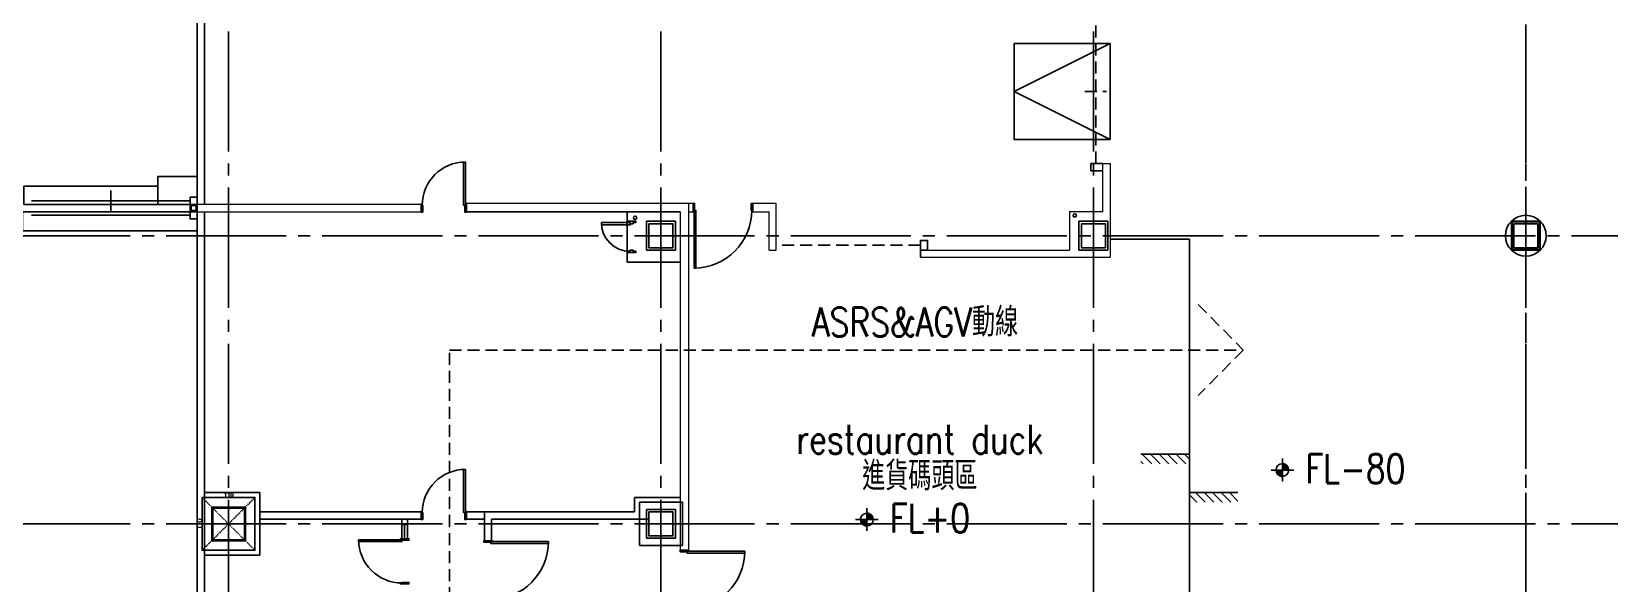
# Model space of a CAD drawing. Header units: millimetres. Extents: x -25195 to 195597, y 6477 to 112111.
# Drawn here: x 23050 to 26334, y 12626 to 13775 of the extents above; entities that cross this region are included whole.
import ezdxf
from ezdxf.enums import TextEntityAlignment as Align

# ---------------------------------------------------------------- set-up
doc = ezdxf.new("R2010")
doc.units = ezdxf.units.MM
doc.header["$LTSCALE"] = 100
doc.linetypes.add('X-N-FAB-L10$0$COL-CEN-LIN', pattern=[3.25, 2.5, -0.25, 0.25, -0.25])
doc.linetypes.add('X-N-FAB-L10$0$HIDDEN', pattern=[0.375, 0.25, -0.125])
for name, color, linetype in [('0-XREF', 7, 'Continuous'), ('X-N-FAB-L10$0$0-MD', 8, 'Continuous'), ('X-N-FAB-L10$0$0-ND', 8, 'Continuous'), ('X-N-FAB-L10$0$08', 8, 'Continuous'), ('X-N-FAB-L10$0$200K新增範圍', 8, 'Continuous'), ('X-N-FAB-L10$0$A-WALL-IN', 8, 'Continuous'), ('X-N-FAB-L10$0$A-Window(PH1)', 8, 'Continuous'), ('X-N-FAB-L10$0$BEAM', 8, 'Continuous'), ('X-N-FAB-L10$0$BLOCK', 8, 'Continuous'), ('X-N-FAB-L10$0$CCL', 8, 'X-N-FAB-L10$0$COL-CEN-LIN'), ('X-N-FAB-L10$0$COL', 8, 'Continuous'), ('X-N-FAB-L10$0$COL-S', 8, 'Continuous'), ('X-N-FAB-L10$0$DOOR', 8, 'Continuous'), ('X-N-FAB-L10$0$TXT-CODE', 8, 'Continuous')]:
    doc.layers.add(name, color=color, linetype=linetype)
doc.styles.add('X-N-FAB-L10$0$CHINA', font='simplex.shx', dxfattribs={"width": 0.75, "bigfont": 'chineset.shx'})
doc.styles.add('X-N-FAB-L10$0$DIM', font='simplex.shx', dxfattribs={"width": 0.67, "bigfont": 'chineset.shx'})
doc.styles.add('X-N-FAB-L10$0$ROMS', font='ROMANS', dxfattribs={"bigfont": 'EXTFONT'})
doc.dimstyles.new('X-N-FAB-L10$0$JJP_005_defpoint', dxfattribs={"dimtxt": 20, "dimasz": 0.5, "dimexe": 0.5, "dimexo": 0.5, "dimgap": 0.5, "dimtad": 1, "dimdsep": 46, "dimtxsty": 'X-N-FAB-L10$0$DIM', "dimblk": 'X-N-FAB-L10$0$_None', "dimcen": 10, "dimclrd": 256, "dimclre": 256, "dimclrt": 256, "dimadec": 0, "dimazin": 0, "dimtfac": 1, "dimtix": 1, "dimtmove": 2, "dimatfit": 3, "dimldrblk": 'X-N-FAB-L10$0$_None', "dimfxl": 0.5, "dimtolj": 1, "dimtzin": 0, "dimarcsym": 0})

# ---------------------------------------------------------------- blocks, each defined once
blk = doc.blocks.new('X-N-FAB-L10$0$X-NFAB-UPS_L10$0$A$C65aec59f')
at = {"lineweight": 0}
for p, q in [((0, 1200), (-1200, 1200)), ((0, 1250), (20, 1250)), ((0, 1250), (0, 1200)), ((200, 1250), (0, 1250)), ((0, 1250), (20, 1250)), ((0, 1250), (20, 1250)), ((0, 1200), (200, 1200)), ((20, 1250), (180, 1250)), ((20, 1250), (180, 1250)), ((20, 1250), (180, 1250)), ((180, 1250), (200, 1250)), ((180, 1250), (200, 1250)), ((180, 1250), (200, 1250)), ((200, 1200), (200, 1250)), ((0, -1200), (-1200, -1200)), ((200, -1200), (0, -1200)), ((0, -1200), (0, -1250)), ((0, -1250), (20, -1250)), ((0, -1250), (200, -1250)), ((0, -1250), (20, -1250)), ((0, -1250), (20, -1250)), ((20, -1250), (180, -1250)), ((20, -1250), (180, -1250)), ((20, -1250), (180, -1250)), ((180, -1250), (200, -1250)), ((180, -1250), (200, -1250)), ((180, -1250), (200, -1250)), ((200, -1250), (200, -1200))]:
    blk.add_line(p, q, dxfattribs=at)
for centre, major_axis in [((0, 1200), (-849, 849)), ((0, -1200), (849, 849))]:
    blk.add_ellipse(centre, major_axis=major_axis, ratio=1, start_param=0.785398, end_param=2.356194, dxfattribs=at)
blk = doc.blocks.new('X-N-FAB-L10$0$X-NFAB-UPS_L10$0$A$C01469983')
at = {"lineweight": 0}
for p, q in [((-180, 0), (-200, 0)), ((-200, 0), (-200, -50)), ((0, 0), (-200, 0)), ((-180, 0), (-200, 0)), ((-180, 0), (-200, 0)), ((-20, 0), (-180, 0)), ((-20, 0), (-180, 0)), ((-20, 0), (-180, 0)), ((0, 0), (-20, 0)), ((0, 0), (-20, 0)), ((0, 0), (-20, 0)), ((0, -50), (0, 0)), ((-200, -50), (-1300, -50)), ((-200, -50), (0, -50)), ((0, -1150), (-200, -1150)), ((-200, -1150), (-200, -1200)), ((-180, -1200), (-200, -1200)), ((-200, -1200), (0, -1200)), ((-180, -1200), (-200, -1200)), ((-180, -1200), (-200, -1200)), ((-20, -1200), (-180, -1200)), ((-20, -1200), (-180, -1200)), ((-20, -1200), (-180, -1200)), ((0, -1200), (-20, -1200)), ((0, -1200), (-20, -1200)), ((0, -1200), (-20, -1200)), ((0, -1200), (0, -1150))]:
    blk.add_line(p, q, dxfattribs=at)
at = {"lineweight": 0, "flags": 128}
blk.add_lwpolyline([(0, 0), (0, 100)], dxfattribs=at)
at = {"lineweight": 0}
blk.add_ellipse((-200, -50), major_axis=(778, 778), ratio=1, start_param=2.356194, end_param=3.926991, dxfattribs=at)
blk = doc.blocks.new('X-N-FAB-L10$0$no-d')
at = {"layer": 'X-N-FAB-L10$0$0-MD'}
blk.add_circle((0, 0), 30, dxfattribs=at)
at = {"layer": 'X-N-FAB-L10$0$0-ND', "style": 'X-N-FAB-L10$0$CHINA'}
blk.add_attdef('NO', text='', height=25, dxfattribs=at).set_placement((0, 0), align=Align.MIDDLE)
blk = doc.blocks.new('X-N-FAB-L10$0$A$C6f3f2cfb')
at = {"layer": 'X-N-FAB-L10$0$A-Window(PH1)', "insert": (-1499, -478), "char_height": 300, "attachment_point": 1, "style": 'X-N-FAB-L10$0$ROMS'}
blk.add_mtext_dynamic_manual_height_columns('{\\Fromans,bigfont|c136;F120A+\\fPMingLiU|b0|i0|c136|p18;遮煙性}', width=3091.85, gutter_width=750, heights=[0], dxfattribs=at)
blk = doc.blocks.new('X-N-FAB-L10$0$A$C3d27213c')
at = {"layer": 'X-N-FAB-L10$0$200K新增範圍', "color": 8}
for p, q in [((5700, 1702), (5700, 1802)), ((5850, 1702), (5850, 1802)), ((5700, -798), (5700, -8292)), ((5850, -798), (5850, -8142)), ((3050, -5192), (3050, -4292)), ((3200, -5192), (3200, -4292)), ((3050, -6392), (3050, -8142)), ((3200, -6392), (3200, -8292)), ((3050, -8142), (-8297, -8142)), ((5850, -8142), (9553, -8142)), ((5700, -8292), (9553, -8292)), ((1753, -16623), (8253, -16623)), ((9453, -16623), (9553, -16623)), ((1753, -16773), (8253, -16773)), ((9453, -16773), (9553, -16773))]:
    blk.add_line(p, q, dxfattribs=at)
blk.add_lwpolyline([(3200, -6392), (3200, -8292), (-8322, -8292)], dxfattribs=at)
for name, p, xscale, rotation in [('X-N-FAB-L10$0$X-NFAB-UPS_L10$0$A$C65aec59f', (5650, 452), -1, 180), ('X-N-FAB-L10$0$X-NFAB-UPS_L10$0$A$C65aec59f', (4450, -8092), -1.000000000000002, 90), ('X-N-FAB-L10$0$X-NFAB-UPS_L10$0$A$C01469983', (9453, -16623), -1, 270)]:
    blk.add_blockref(name, p, dxfattribs=dict(at, xscale=xscale, rotation=rotation))
at = {"layer": 'X-N-FAB-L10$0$200K新增範圍', "color": 8, "xscale": -1}
blk.add_blockref('X-N-FAB-L10$0$X-NFAB-UPS_L10$0$A$C01469983', (3050, -5192), dxfattribs=at)
at = {"layer": 'X-N-FAB-L10$0$200K新增範圍', "color": 8, "xscale": 13.33333333333333, "yscale": 13.33333333333333, "zscale": 13.33333333333333}
blk.add_blockref('X-N-FAB-L10$0$no-d', (8878, -18398), dxfattribs=at).add_auto_attribs({'NO': 'S2'})
at = {"layer": 'X-N-FAB-L10$0$200K新增範圍', "color": 8}
blk.add_blockref('X-N-FAB-L10$0$A$C6f3f2cfb', (8878, -18398), dxfattribs=at)
blk = doc.blocks.new('*D153')
at = {"layer": 'DefPoints', "lineweight": -2, "transparency": 16777216}
blk.add_line((0, 0), (110, 0), dxfattribs=at)
at = {"layer": 'DefPoints', "color": 0, "transparency": 16777216}
for p in [(0, 0), (110, 0), (110, 0)]:
    blk.add_point(p, dxfattribs=at)
at = {"layer": 'DefPoints', "transparency": 16777216, "insert": (55, 5.5), "char_height": 10, "attachment_point": 5, "style": 'X-N-FAB-L10$0$DIM'}
blk.add_mtext('\\A1;110', dxfattribs=at)
blk = doc.blocks.new('X-N-FAB-L10$0$_None')
blk = doc.blocks.new('*D154')
at = {"layer": 'DefPoints', "lineweight": -2, "transparency": 16777216}
blk.add_line((0, 0), (0, -110), dxfattribs=at)
at = {"layer": 'DefPoints', "color": 0, "transparency": 16777216}
for p in [(0, 0), (0, -110), (0, -110)]:
    blk.add_point(p, dxfattribs=at)
at = {"layer": 'DefPoints', "transparency": 16777216, "insert": (-5.5, -55), "char_height": 10, "attachment_point": 5, "rotation": 90, "style": 'X-N-FAB-L10$0$DIM'}
blk.add_mtext('\\A1;110', dxfattribs=at)
blk = doc.blocks.new('X-N-FAB-L10$0$A$C5b9bb6f0')
at = {"layer": 'X-N-FAB-L10$0$08', "linetype": 'X-N-FAB-L10$0$HIDDEN'}
blk.add_line((28829.1, 6266), (28829.1, 3374), dxfattribs=at)
at = {"layer": 'X-N-FAB-L10$0$08'}
for p, q in [((27764.1, 4814), (27964.1, 4914)), ((27764.1, 4814), (27964.1, 4714)), ((25884.1, 4562.8), (25884.1, 4607.8)), ((26049.1, 4586.5), (25719.1, 4586.5)), ((26051.6, 4579), (26061.6, 4579)), ((26061.6, 4576.5), (26051.6, 4576.5)), ((26061.6, 4566.5), (26051.6, 4566.5)), ((26064.1, 4579), (26064.1, 2659)), ((26049.1, 4556.5), (25719.1, 4556.5)), ((26051.6, 4564), (26061.6, 4564)), ((26079.1, 4564), (26079.1, 2769)), ((26959.1, 4459), (26959.1, 4564)), ((26975.6, 4544), (26960.6, 4544)), ((26975.6, 4479), (26960.6, 4479)), ((27069.1, 4459), (26959.1, 4459)), ((26079.1, 3979), (26194.1, 3979)), ((26194.1, 3979), (26194.1, 3849)), ((26974.1, 3969), (27069.1, 3969)), ((26974.1, 3939), (26974.1, 3969)), ((26984.1, 3959), (27074.1, 3959)), ((26984.1, 3869), (26984.1, 3959)), ((27074.1, 3959), (27074.1, 3869)), ((26530.2, 3939), (26194.1, 3939)), ((26530.2, 3924), (26194.1, 3924)), ((26489.6, 3912.9), (26489.6, 3924)), ((26489.6, 3912.9), (26489.6, 3882.9)), ((26501.6, 3912.9), (26489.6, 3912.9)), ((26495.6, 3912.9), (26495.6, 3882.9)), ((26501.6, 3912.9), (26501.6, 3924)), ((26501.6, 3912.9), (26501.6, 3882.9)), ((26530.2, 3924), (26530.2, 3939)), ((26624.1, 3924), (26624.1, 3939)), ((26661.6, 3939), (26624.1, 3939)), ((26661.6, 3924), (26624.1, 3924)), ((26974.1, 3939), (26661.6, 3939)), ((26661.6, 3939), (26661.6, 3879)), ((27004.1, 3924), (26676.6, 3924)), ((26676.6, 3924), (26676.6, 3879)), ((26661.6, 3879), (26676.6, 3879)), ((26194.1, 3849), (26079.1, 3849)), ((27074.1, 3869), (26984.1, 3869))]:
    blk.add_line(p, q, dxfattribs=at)
for points in [[(27964.1, 4714), (27764.1, 4714), (27764.1, 4914), (27964.1, 4914)], [(26064.1, 4579), (25982.1, 4579), (25982.1, 4637), (26064.1, 4637)], [(25982.1, 4579), (25703.1, 4579), (25703.1, 4617), (25982.1, 4617)], [(26049.1, 4579), (26064.1, 4579), (26064.1, 4594), (26049.1, 4594)], [(25700.3, 4564), (26063.9, 4564), (26063.9, 4524), (25700.3, 4524)], [(26049.1, 4564), (26064.1, 4564), (26064.1, 4549), (26049.1, 4549)], [(26905.2, 4541.5), (26965.1, 4541.5), (26965.1, 4536.5), (26905.2, 4536.5)], [(26962.3, 4544), (26959.1, 4544), (26959.1, 4541.5), (26965.1, 4541.5), (26965.1, 4539), (26971.1, 4539), (26971.1, 4541.5), (26977.1, 4541.5), (26977.1, 4544), (26973.9, 4544)], [(27004.1, 4539), (27054.1, 4539), (27054.1, 4489), (27004.1, 4489)], [(28800.6, 4542.5), (28857.6, 4542.5), (28857.6, 4485.5), (28800.6, 4485.5)], [(28804.1, 4539), (28854.1, 4539), (28854.1, 4489), (28804.1, 4489)], [(26962.3, 4479), (26959.1, 4479), (26959.1, 4481.5), (26965.1, 4481.5), (26965.1, 4484), (26971.1, 4484), (26971.1, 4481.5), (26977.1, 4481.5), (26977.1, 4479), (26973.9, 4479)], [(26622.2, 3937.4), (26622.2, 4027.4), (26618.3, 4027.4), (26618.3, 3937.4)], [(26074.1, 3969), (26184.1, 3969), (26184.1, 3859), (26074.1, 3859)], [(26094.1, 3879), (26094.1, 3949), (26164.1, 3949), (26164.1, 3879)], [(26094.1, 3879), (26094.1, 3949), (26164.1, 3949), (26164.1, 3879)], [(26096.1, 3881), (26096.1, 3947), (26162.1, 3947), (26162.1, 3881)], [(26096.1, 3881), (26096.1, 3947), (26162.1, 3947), (26162.1, 3881)], [(26532.2, 3940.3), (26532.2, 3937.4), (26533.2, 3937.4), (26533.2, 3922.8), (26530.2, 3922.8), (26530.2, 3940.3)], [(26622.2, 3940.3), (26622.2, 3937.4), (26621.2, 3937.4), (26621.2, 3922.8), (26624.1, 3922.8), (26624.1, 3940.3)], [(27004.1, 3939), (27054.1, 3939), (27054.1, 3889), (27004.1, 3889)], [(26489.8, 3881), (26399.8, 3881), (26399.8, 3877.1), (26489.8, 3877.1)], [(26486.8, 3881), (26489.8, 3881), (26489.8, 3880), (26504.4, 3880), (26504.4, 3882.9), (26486.8, 3882.9)], [(26677.9, 3877.1), (26675, 3877.1), (26675, 3876.1), (26660.3, 3876.1), (26660.3, 3879), (26677.9, 3879)], [(26675, 3877.1), (26795, 3877.1), (26795, 3873.2), (26675, 3873.2)], [(26486.8, 3791), (26489.8, 3791), (26489.8, 3792), (26504.4, 3792), (26504.4, 3789), (26486.8, 3789)]]:
    blk.add_lwpolyline(points, close=True, dxfattribs=at)
for points in [[(26051.6, 4565.5), (26051.6, 4563), (26049.1, 4563), (26049.1, 4579)], [(26055.6, 4567.5), (26055.6, 4566.5), (26051.6, 4566.5), (26051.6, 4576.5), (26055.6, 4576.5), (26055.6, 4575.5)], [(26057.6, 4567.5), (26057.6, 4566.5), (26061.6, 4566.5), (26061.6, 4576.5), (26057.6, 4576.5), (26057.6, 4575.5)]]:
    blk.add_lwpolyline(points, dxfattribs=at)
for centre, radius in [((26975.2, 4551.4), 3.5), ((27890.2, 4556.2), 3.5), ((28829.1, 4514), 42.5)]:
    blk.add_circle(centre, radius, dxfattribs=at)
for centre, radius, start, end in [((26965.1, 4541.5), 60, 180, 270), ((26622.2, 3937.4), 90, 90, 180), ((26489.8, 3881), 90, 180, 270), ((26675, 3877.1), 120, 270, 0)]:
    blk.add_arc(centre, radius, start, end, dxfattribs=at)
at = {"layer": 'X-N-FAB-L10$0$A-WALL-IN'}
for p, q in [((26064.1, 4579), (26064.1, 5169)), ((26079.1, 4579), (26079.1, 5059)), ((26624.1, 4564), (27069.1, 4564))]:
    blk.add_line(p, q, dxfattribs=at)
at = {"layer": 'X-N-FAB-L10$0$A-WALL-IN', "lineweight": 0}
for p, q in [((27949.1, 4564), (27949.1, 4664)), ((27964.1, 4664), (27964.1, 4469)), ((26530.2, 4579), (26064.1, 4579)), ((27096.1, 4581), (26624.1, 4581)), ((27086.1, 4581), (27086.1, 3859)), ((27269.1, 4581), (27220, 4581)), ((27269.1, 4484), (27269.1, 4581)), ((26064.1, 4564), (26530.2, 4564)), ((27069.1, 4564), (27069.1, 3924)), ((27086.1, 4564), (27096.1, 4564)), ((27220, 4564), (27254.1, 4564)), ((27254.1, 4484), (27254.1, 4564)), ((27879.1, 4564), (27879.1, 4484)), ((27949.1, 4564), (27879.1, 4564)), ((27254.1, 4484), (27269.1, 4484)), ((27569.1, 4484), (27879.1, 4484)), ((27569.1, 4469), (27964.1, 4469)), ((27069.1, 3924), (27069.1, 3859))]:
    blk.add_line(p, q, dxfattribs=at)
blk.add_lwpolyline([(27949.1, 4664), (27964.1, 4664)], dxfattribs=at)
at = {"layer": 'X-N-FAB-L10$0$DOOR', "linetype": 'X-N-FAB-L10$0$HIDDEN'}
for p, q in [((27934.1, 4664), (27934.1, 4964)), ((27911.6, 4814), (27956.6, 4814)), ((27949.1, 4664), (27924.1, 4664)), ((27924.1, 4649), (27924.1, 4664)), ((27949.1, 4649), (27924.1, 4649)), ((27569.1, 4494), (27269.1, 4494))]:
    blk.add_line(p, q, dxfattribs=at)
at = {"layer": 'X-N-FAB-L10$0$DOOR'}
for p, q in [((26530.2, 4564), (26530.2, 4579)), ((26624.1, 4564), (26624.1, 4579)), ((27096.1, 4581), (27096.1, 4564)), ((27096.1, 4581), (27096.1, 4564)), ((27220, 4581), (27220, 4564)), ((27569.1, 4484), (27569.1, 4469)), ((27069.1, 3859), (27086.1, 3859))]:
    blk.add_line(p, q, dxfattribs=at)
for points in [[(26622.2, 4577.4), (26622.2, 4667.4), (26618.3, 4667.4), (26618.3, 4577.4)], [(26532.2, 4580.3), (26532.2, 4577.4), (26533.2, 4577.4), (26533.2, 4562.8), (26530.2, 4562.8), (26530.2, 4580.3)], [(26622.2, 4580.3), (26622.2, 4577.4), (26621.2, 4577.4), (26621.2, 4562.8), (26624.1, 4562.8), (26624.1, 4580.3)], [(27098.1, 4563.8), (27098.1, 4566.7), (27099.1, 4566.7), (27099.1, 4581.3), (27096.1, 4581.3), (27096.1, 4563.8)], [(27098.1, 4566.7), (27098.1, 4446.7), (27102, 4446.7), (27102, 4566.7)], [(27218.1, 4563.8), (27218.1, 4566.7), (27217.1, 4566.7), (27217.1, 4581.3), (27220, 4581.3), (27220, 4563.8)], [(27569.1, 4484), (27584.1, 4484), (27584.1, 4504), (27569.1, 4504)], [(27086.4, 3857.1), (27083.5, 3857.1), (27083.5, 3856.1), (27068.8, 3856.1), (27068.8, 3859), (27086.4, 3859)], [(27083.5, 3857.1), (27203.5, 3857.1), (27203.5, 3853.2), (27083.5, 3853.2)]]:
    blk.add_lwpolyline(points, close=True, dxfattribs=at)
blk.add_lwpolyline([(27964.1, 4506.5), (28129.1, 4506.5), (28129.1, 3664)], dxfattribs=at)
for centre, radius, start, end in [((26622.2, 4577.4), 90, 90, 180), ((27098.1, 4566.7), 120, 270, 0), ((27083.5, 3857.1), 120, 270, 0)]:
    blk.add_arc(centre, radius, start, end, dxfattribs=at)
blk = doc.blocks.new('*X165')
for p, q in [((134106, -147789), (134058, -147740)), ((134283, -147789), (134083, -147589)), ((134460, -147789), (134260, -147589)), ((134637, -147789), (134437, -147589)), ((134814, -147789), (134614, -147589)), ((134990, -147789), (134790, -147589)), ((135069, -147690), (134967, -147589))]:
    blk.add_line(p, q)
blk = doc.blocks.new('*X166')
for p, q in [((135397, -148289), (135197, -148089)), ((135574, -148289), (135374, -148089)), ((135751, -148289), (135551, -148089)), ((135928, -148289), (135728, -148089)), ((136079, -148263), (135904, -148089)), ((135220, -148289), (135069, -148137))]:
    blk.add_line(p, q)
blk = doc.blocks.new('*X164')
for p, q in [((125224, -113615), (125357, -113615)), ((125224, -113616), (125357, -113616)), ((125224, -113617), (125357, -113617)), ((125224, -113618), (125357, -113618)), ((125224, -113619), (125357, -113619)), ((125224, -113620), (125357, -113620)), ((125224, -113621), (125357, -113621)), ((125224, -113622), (125357, -113622)), ((125224, -113623), (125357, -113623)), ((125224, -113624), (125357, -113624)), ((125224, -113625), (125357, -113625)), ((125224, -113626), (125357, -113626)), ((125225, -113627), (125357, -113627)), ((125225, -113628), (125357, -113628)), ((125225, -113629), (125357, -113629)), ((125225, -113630), (125357, -113630)), ((125357, -113481), (125365, -113481)), ((125357, -113482), (125376, -113482)), ((125357, -113483), (125382, -113483)), ((125357, -113484), (125387, -113484)), ((125357, -113485), (125391, -113485)), ((125357, -113486), (125394, -113486)), ((125357, -113487), (125398, -113487)), ((125357, -113488), (125401, -113488)), ((125357, -113489), (125403, -113489)), ((125357, -113490), (125406, -113490)), ((125357, -113491), (125409, -113491)), ((125357, -113492), (125411, -113492)), ((125357, -113493), (125413, -113493)), ((125357, -113494), (125415, -113494)), ((125357, -113495), (125417, -113495)), ((125357, -113496), (125419, -113496)), ((125357, -113497), (125421, -113497)), ((125357, -113498), (125423, -113498)), ((125357, -113499), (125425, -113499)), ((125357, -113500), (125426, -113500)), ((125357, -113501), (125428, -113501)), ((125357, -113502), (125429, -113502)), ((125357, -113503), (125431, -113503)), ((125357, -113504), (125433, -113504)), ((125357, -113505), (125434, -113505)), ((125357, -113506), (125435, -113506)), ((125357, -113507), (125437, -113507)), ((125357, -113508), (125438, -113508)), ((125357, -113509), (125439, -113509)), ((125357, -113510), (125441, -113510)), ((125357, -113511), (125442, -113511)), ((125357, -113512), (125443, -113512)), ((125357, -113513), (125444, -113513)), ((125357, -113514), (125445, -113514)), ((125357, -113515), (125447, -113515)), ((125357, -113516), (125448, -113516)), ((125357, -113517), (125449, -113517)), ((125357, -113518), (125450, -113518)), ((125357, -113519), (125451, -113519)), ((125357, -113520), (125452, -113520)), ((125357, -113521), (125453, -113521)), ((125357, -113522), (125454, -113522)), ((125357, -113523), (125455, -113523)), ((125357, -113524), (125456, -113524)), ((125357, -113525), (125456, -113525)), ((125357, -113526), (125457, -113526)), ((125357, -113527), (125458, -113527)), ((125357, -113528), (125459, -113528)), ((125357, -113529), (125460, -113529)), ((125357, -113530), (125461, -113530)), ((125357, -113531), (125462, -113531)), ((125357, -113532), (125462, -113532)), ((125357, -113533), (125463, -113533)), ((125357, -113534), (125464, -113534)), ((125357, -113535), (125465, -113535)), ((125357, -113536), (125465, -113536)), ((125357, -113537), (125466, -113537)), ((125357, -113538), (125467, -113538)), ((125357, -113539), (125467, -113539)), ((125357, -113540), (125468, -113540)), ((125357, -113541), (125469, -113541)), ((125357, -113542), (125469, -113542)), ((125357, -113543), (125470, -113543)), ((125357, -113544), (125471, -113544)), ((125357, -113545), (125471, -113545)), ((125357, -113546), (125472, -113546)), ((125357, -113547), (125473, -113547)), ((125357, -113548), (125473, -113548)), ((125357, -113549), (125474, -113549)), ((125357, -113550), (125474, -113550)), ((125357, -113551), (125475, -113551)), ((125357, -113552), (125475, -113552)), ((125357, -113553), (125476, -113553)), ((125357, -113554), (125476, -113554)), ((125357, -113555), (125477, -113555)), ((125357, -113556), (125477, -113556)), ((125357, -113557), (125478, -113557)), ((125357, -113558), (125478, -113558)), ((125357, -113559), (125479, -113559)), ((125357, -113560), (125479, -113560)), ((125357, -113561), (125480, -113561)), ((125357, -113562), (125480, -113562)), ((125357, -113563), (125480, -113563)), ((125357, -113564), (125481, -113564)), ((125357, -113565), (125481, -113565)), ((125357, -113566), (125482, -113566)), ((125357, -113567), (125482, -113567)), ((125357, -113568), (125482, -113568)), ((125357, -113569), (125483, -113569)), ((125357, -113570), (125483, -113570)), ((125357, -113571), (125483, -113571)), ((125357, -113572), (125484, -113572)), ((125357, -113573), (125484, -113573)), ((125357, -113574), (125484, -113574)), ((125357, -113575), (125485, -113575)), ((125357, -113576), (125485, -113576)), ((125357, -113577), (125485, -113577)), ((125357, -113578), (125486, -113578)), ((125357, -113579), (125486, -113579)), ((125357, -113580), (125486, -113580)), ((125357, -113581), (125486, -113581)), ((125357, -113582), (125487, -113582)), ((125357, -113583), (125487, -113583)), ((125357, -113584), (125487, -113584)), ((125357, -113585), (125487, -113585)), ((125357, -113586), (125488, -113586)), ((125357, -113587), (125488, -113587)), ((125357, -113588), (125488, -113588)), ((125357, -113589), (125488, -113589)), ((125357, -113590), (125488, -113590)), ((125357, -113591), (125489, -113591)), ((125357, -113592), (125489, -113592)), ((125357, -113593), (125489, -113593)), ((125357, -113594), (125489, -113594)), ((125357, -113595), (125489, -113595)), ((125357, -113596), (125489, -113596)), ((125357, -113597), (125490, -113597)), ((125357, -113598), (125490, -113598)), ((125357, -113599), (125490, -113599)), ((125357, -113600), (125490, -113600)), ((125357, -113601), (125490, -113601)), ((125357, -113602), (125490, -113602)), ((125357, -113603), (125490, -113603)), ((125357, -113604), (125490, -113604)), ((125357, -113605), (125490, -113605)), ((125357, -113606), (125490, -113606)), ((125357, -113607), (125490, -113607)), ((125357, -113608), (125490, -113608)), ((125357, -113609), (125491, -113609)), ((125357, -113610), (125491, -113610)), ((125357, -113611), (125491, -113611)), ((125357, -113612), (125491, -113612)), ((125357, -113613), (125491, -113613)), ((125357, -113614), (125491, -113614)), ((125225, -113631), (125357, -113631)), ((125225, -113632), (125357, -113632)), ((125225, -113633), (125357, -113633)), ((125225, -113634), (125357, -113634)), ((125226, -113635), (125357, -113635)), ((125226, -113636), (125357, -113636)), ((125226, -113637), (125357, -113637)), ((125226, -113638), (125357, -113638)), ((125226, -113639), (125357, -113639)), ((125226, -113640), (125357, -113640)), ((125227, -113641), (125357, -113641)), ((125227, -113642), (125357, -113642)), ((125227, -113643), (125357, -113643)), ((125227, -113644), (125357, -113644)), ((125228, -113645), (125357, -113645)), ((125228, -113646), (125357, -113646)), ((125228, -113647), (125357, -113647)), ((125228, -113648), (125357, -113648)), ((125229, -113649), (125357, -113649)), ((125229, -113650), (125357, -113650)), ((125229, -113651), (125357, -113651)), ((125229, -113652), (125357, -113652)), ((125230, -113653), (125357, -113653)), ((125230, -113654), (125357, -113654)), ((125230, -113655), (125357, -113655)), ((125231, -113656), (125357, -113656)), ((125231, -113657), (125357, -113657)), ((125231, -113658), (125357, -113658)), ((125232, -113659), (125357, -113659)), ((125232, -113660), (125357, -113660)), ((125232, -113661), (125357, -113661)), ((125233, -113662), (125357, -113662)), ((125233, -113663), (125357, -113663)), ((125234, -113664), (125357, -113664)), ((125234, -113665), (125357, -113665)), ((125234, -113666), (125357, -113666)), ((125235, -113667), (125357, -113667)), ((125235, -113668), (125357, -113668)), ((125236, -113669), (125357, -113669)), ((125236, -113670), (125357, -113670)), ((125237, -113671), (125357, -113671)), ((125237, -113672), (125357, -113672)), ((125238, -113673), (125357, -113673)), ((125238, -113674), (125357, -113674)), ((125239, -113675), (125357, -113675)), ((125239, -113676), (125357, -113676)), ((125240, -113677), (125357, -113677)), ((125240, -113678), (125357, -113678)), ((125241, -113679), (125357, -113679)), ((125241, -113680), (125357, -113680)), ((125242, -113681), (125357, -113681)), ((125243, -113682), (125357, -113682)), ((125243, -113683), (125357, -113683)), ((125244, -113684), (125357, -113684)), ((125244, -113685), (125357, -113685)), ((125245, -113686), (125357, -113686)), ((125246, -113687), (125357, -113687)), ((125246, -113688), (125357, -113688)), ((125247, -113689), (125357, -113689)), ((125248, -113690), (125357, -113690)), ((125248, -113691), (125357, -113691)), ((125249, -113692), (125357, -113692)), ((125250, -113693), (125357, -113693)), ((125251, -113694), (125357, -113694)), ((125251, -113695), (125357, -113695)), ((125252, -113696), (125357, -113696)), ((125253, -113697), (125357, -113697)), ((125254, -113698), (125357, -113698)), ((125254, -113699), (125357, -113699)), ((125255, -113700), (125357, -113700)), ((125256, -113701), (125357, -113701)), ((125257, -113702), (125357, -113702)), ((125258, -113703), (125357, -113703)), ((125259, -113704), (125357, -113704)), ((125260, -113705), (125357, -113705)), ((125261, -113706), (125357, -113706)), ((125262, -113707), (125357, -113707)), ((125263, -113708), (125357, -113708)), ((125264, -113709), (125357, -113709)), ((125265, -113710), (125357, -113710)), ((125266, -113711), (125357, -113711)), ((125267, -113712), (125357, -113712)), ((125268, -113713), (125357, -113713)), ((125269, -113714), (125357, -113714)), ((125270, -113715), (125357, -113715)), ((125271, -113716), (125357, -113716)), ((125273, -113717), (125357, -113717)), ((125274, -113718), (125357, -113718)), ((125275, -113719), (125357, -113719)), ((125276, -113720), (125357, -113720)), ((125278, -113721), (125357, -113721)), ((125279, -113722), (125357, -113722)), ((125280, -113723), (125357, -113723)), ((125282, -113724), (125357, -113724)), ((125283, -113725), (125357, -113725)), ((125285, -113726), (125357, -113726)), ((125286, -113727), (125357, -113727)), ((125288, -113728), (125357, -113728)), ((125290, -113729), (125357, -113729)), ((125291, -113730), (125357, -113730)), ((125293, -113731), (125357, -113731)), ((125295, -113732), (125357, -113732)), ((125297, -113733), (125357, -113733)), ((125299, -113734), (125357, -113734)), ((125301, -113735), (125357, -113735)), ((125303, -113736), (125357, -113736)), ((125306, -113737), (125357, -113737)), ((125308, -113738), (125357, -113738)), ((125311, -113739), (125357, -113739)), ((125313, -113740), (125357, -113740)), ((125316, -113741), (125357, -113741)), ((125320, -113742), (125357, -113742)), ((125323, -113743), (125357, -113743)), ((125327, -113744), (125357, -113744)), ((125332, -113745), (125357, -113745)), ((125338, -113746), (125357, -113746)), ((125347, -113747), (125357, -113747))]:
    blk.add_line(p, q)
blk = doc.blocks.new('*U152')
at = {"layer": 'DefPoints', "linetype": 'X-N-FAB-L10$0$HIDDEN', "ltscale": 0.1}
for p, q in [((110, 0), (0, -110)), ((0, 0), (110, -110))]:
    blk.add_line(p, q, dxfattribs=at)
at = {"layer": 'X-N-FAB-L10$0$COL', "ltscale": 0.1}
blk.add_lwpolyline([(0, 0), (110, 0), (110, -110), (0, -110)], close=True, dxfattribs=at)
at = {"layer": 'DefPoints'}
dim = blk.add_linear_dim(base=(0, -110), p1=(0, 0), p2=(0, -110), angle=90, dimstyle='X-N-FAB-L10$0$JJP_005_defpoint', override={"dimtxt": 10}, dxfattribs=at)
dim.commit()
dim.dimension.update_dxf_attribs({"geometry": '*D154', "text_midpoint": (-5.5, -55)})
dim = blk.add_linear_dim(base=(110, 0), p1=(0, 0), p2=(110, 0), dimstyle='X-N-FAB-L10$0$JJP_005_defpoint', override={"dimtxt": 10}, dxfattribs=at)
dim.commit()
dim.dimension.update_dxf_attribs({"geometry": '*D153', "text_midpoint": (55, 5.5)})
blk = doc.blocks.new('X-N-FAB-L10$0$A$C467ba2ca')
at = {"layer": 'X-N-FAB-L10$0$CCL'}
for p, q in [((-3550, 0), (-3550, 9160)), ((-2650, 0), (-2650, 9160)), ((-1750, 0), (-1750, 9160)), ((-850, 0), (-850, 9160)), ((-27730, 2750), (360, 2750)), ((-27730, 2150), (360, 2150))]:
    blk.add_line(p, q, dxfattribs=at)
at = {"layer": 'X-N-FAB-L10$0$COL-S'}
for points in [[(-2680, 2780), (-2620, 2780), (-2620, 2720), (-2680, 2720)], [(-2675, 2775), (-2625, 2775), (-2625, 2725), (-2675, 2725)], [(-1780, 2780), (-1720, 2780), (-1720, 2720), (-1780, 2720)], [(-1775, 2775), (-1725, 2775), (-1725, 2725), (-1775, 2725)], [(-880, 2780), (-820, 2780), (-820, 2720), (-880, 2720)], [(-875, 2775), (-825, 2775), (-825, 2725), (-875, 2725)], [(-3585, 2185), (-3515, 2185), (-3515, 2115), (-3585, 2115)], [(-2680, 2180), (-2620, 2180), (-2620, 2120), (-2680, 2120)], [(-2675, 2175), (-2625, 2175), (-2625, 2125), (-2675, 2125)]]:
    blk.add_lwpolyline(points, close=True, dxfattribs=at)
at = {"layer": 'X-N-FAB-L10$0$BEAM'}
blk.add_blockref('*U152', (-3605, 2205), dxfattribs=at)
blk = doc.blocks.new('X-N-FAB-L10')
at = {"layer": 'X-N-FAB-L10$0$08'}
for p, q in [((25460, 12895), (25358.9, 12895)), ((25460, 12815), (25561, 12815))]:
    blk.add_line(p, q, dxfattribs=at)
at = {"layer": 'X-N-FAB-L10$0$COL-S'}
for points in [[(24330, 13380), (24390, 13380), (24390, 13320), (24330, 13320)], [(24335, 13375), (24385, 13375), (24385, 13325), (24335, 13325)], [(25230, 13380), (25290, 13380), (25290, 13320), (25230, 13320)], [(25235, 13375), (25285, 13375), (25285, 13325), (25235, 13325)], [(26130, 13380), (26190, 13380), (26190, 13320), (26130, 13320)], [(26135, 13375), (26185, 13375), (26185, 13325), (26135, 13325)], [(23425, 12785), (23495, 12785), (23495, 12715), (23425, 12715)], [(24330, 12780), (24390, 12780), (24390, 12720), (24330, 12720)], [(24335, 12775), (24385, 12775), (24385, 12725), (24335, 12725)]]:
    blk.add_lwpolyline(points, close=True, dxfattribs=at)
at = {"layer": 'X-N-FAB-L10$0$TXT-CODE'}
for p, q in [((25653.5, 12862), (25653.5, 12885.8)), ((25653.5, 12862), (25629.8, 12862)), ((25653.5, 12862), (25653.5, 12838.3)), ((25653.5, 12862), (25677.3, 12862)), ((24788.5, 12759), (24788.5, 12782.8)), ((24788.5, 12759), (24764.8, 12759)), ((24788.5, 12759), (24788.5, 12735.3)), ((24788.5, 12759), (24812.3, 12759))]:
    blk.add_line(p, q, dxfattribs=at)
at = {"layer": 'X-N-FAB-L10$0$TXT-CODE', "linetype": 'X-N-FAB-L10$0$HIDDEN'}
for points in [[(25478, 13207), (25572, 13112)], [(23297, 11089), (23297, 11881), (23920, 11881), (23920, 13112), (25572, 13112), (25478, 13017)]]:
    blk.add_lwpolyline(points, dxfattribs=at)
at = {"layer": 'X-N-FAB-L10$0$TXT-CODE'}
for centre in [(25653.5, 12862), (24788.5, 12759)]:
    blk.add_circle(centre, 13.3, dxfattribs=at)
blk.add_blockref('X-N-FAB-L10$0$A$C5b9bb6f0', (-2669.1, 8836))
at = {"layer": 'X-N-FAB-L10$0$08', "xscale": 0.1, "yscale": 0.1, "zscale": 0.1}
for name, p in [('*X165', (11953.1, 27653.9)), ('*X166', (11953.1, 27623.9))]:
    blk.add_blockref(name, p, dxfattribs=at)
at = {"layer": 'X-N-FAB-L10$0$200K新增範圍', "xscale": 0.1, "yscale": 0.1, "zscale": 0.1}
blk.add_blockref('X-N-FAB-L10$0$A$C3d27213c', (22439.7, 13219.8), dxfattribs=at)
at = {"layer": 'X-N-FAB-L10$0$BEAM'}
blk.add_blockref('*U152', (23405, 12805), dxfattribs=at)
at = {"layer": 'X-N-FAB-L10$0$BLOCK'}
blk.add_blockref('X-N-FAB-L10$0$A$C467ba2ca', (27010, 10600), dxfattribs=at)
at = {"layer": 'X-N-FAB-L10$0$TXT-CODE', "xscale": 0.1, "yscale": 0.1, "zscale": 0.1}
for p in [(13117.8, 24223.4), (12252.8, 24120.4)]:
    blk.add_blockref('*X164', p, dxfattribs=at)
at = {"layer": 'X-N-FAB-L10$0$TXT-CODE', "style": 'X-N-FAB-L10$0$CHINA', "width": 0.8}
for s, p in [('ASRS&AGV動線', (24888.8, 13170.2)), ('restaurant duck', (24898.8, 12926)), ('進貨碼頭區', (24898.8, 12850))]:
    blk.add_text(s, height=60, dxfattribs=at).set_placement(p, align=Align.MIDDLE_CENTER)
for s, p in [('FL-80', (25701.6, 12865)), ('FL+0', (24836.6, 12762))]:
    blk.add_text(s, height=60, dxfattribs=at).set_placement(p, align=Align.MIDDLE_LEFT)

msp = doc.modelspace()

# ---------------------------------------------------------------- block references
at = {"layer": '0-XREF'}
msp.add_blockref('X-N-FAB-L10', (0, 0), dxfattribs=at)

doc.saveas('drawing.dxf')
